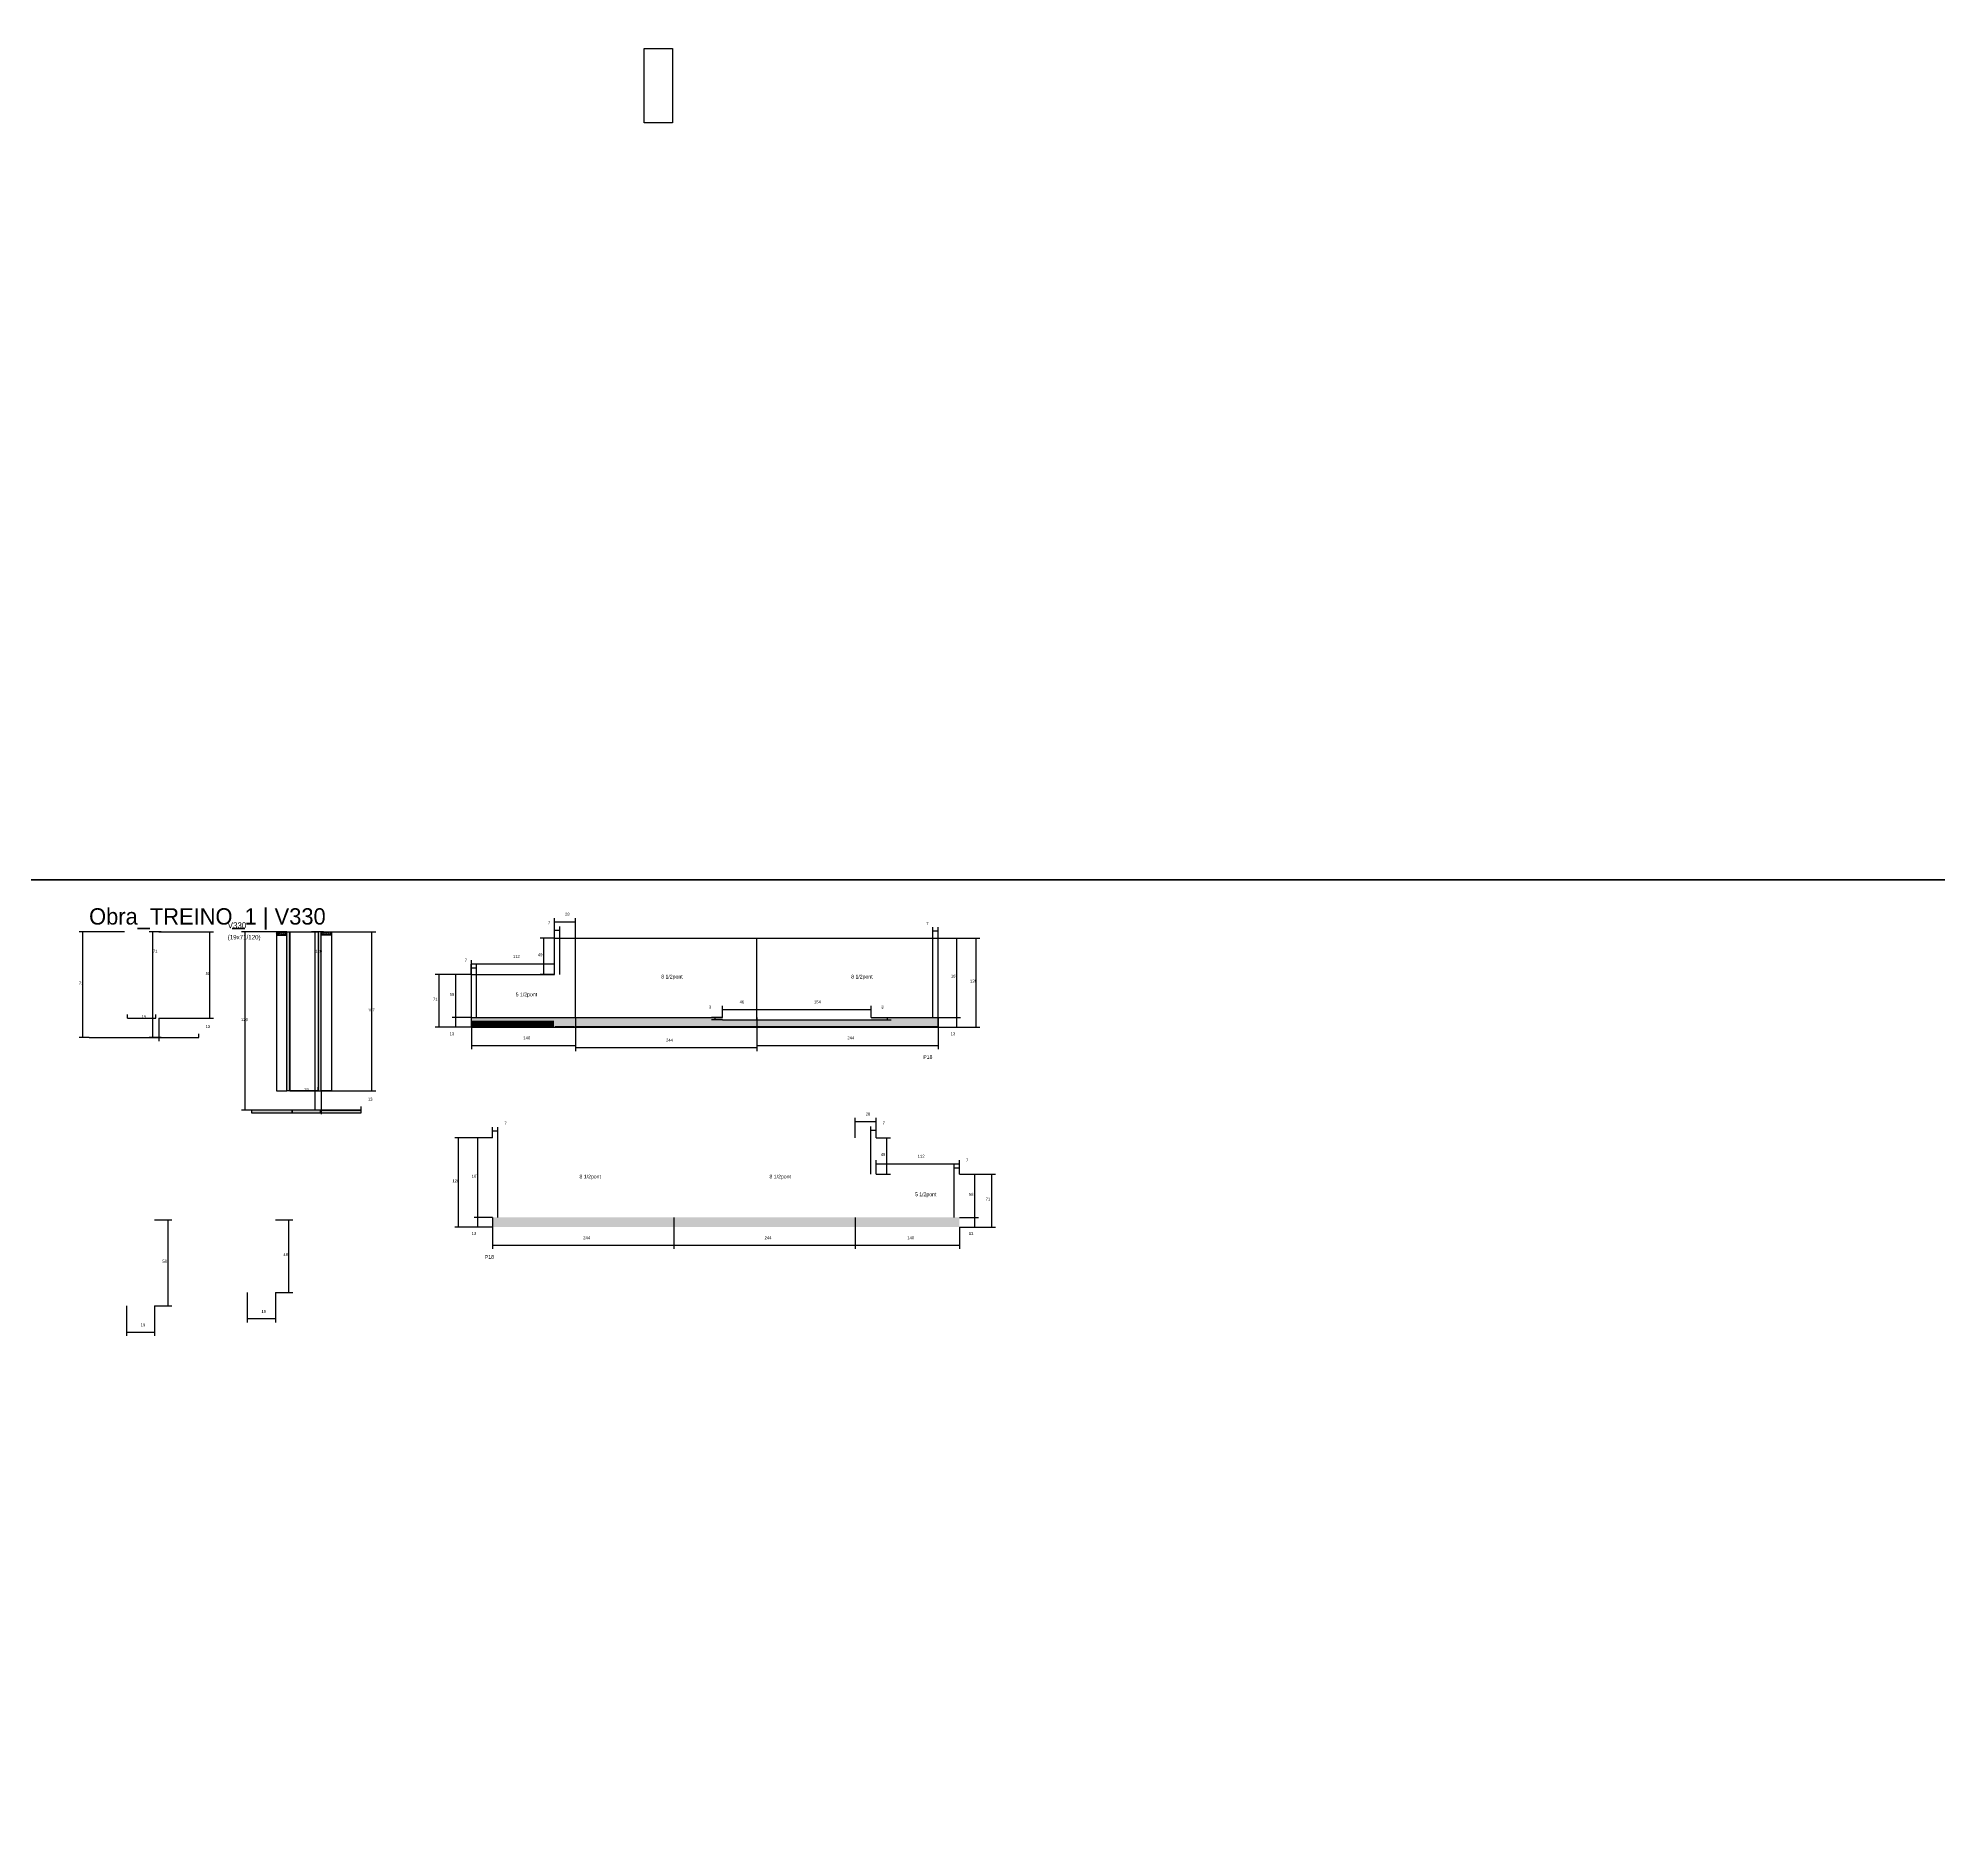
# Model space of a CAD drawing. Header units: metres. Extents: x -132 to 34800, y -36000 to 1848.
# Drawn here: x 20311 to 22868, y -3087 to -667 of the extents above; entities that cross this region are included whole.
import ezdxf

# ---------------------------------------------------------------- set-up
doc = ezdxf.new("R2010")
doc.units = ezdxf.units.M
for name, color, linetype in [('CELL_BORDER', 8, 'Continuous'), ('CONCRETO', 251, 'Continuous'), ('COTA', 4, 'Continuous'), ('Cota Seção (2x)', 4, 'Continuous'), ('Hachura', 253, 'Continuous'), ('LABEL_ID', 3, 'Continuous'), ('Madeira', 126, 'Continuous'), ('NOMENCLATURA', 7, 'Continuous'), ('Painéis', 200, 'Continuous'), ('SARR_2.2x7', 40, 'Continuous'), ('Texto Seção', 7, 'Continuous')]:
    doc.layers.add(name, color=color, linetype=linetype)

msp = doc.modelspace()

# ---------------------------------------------------------------- hatches: boundary and pattern name
at = {"layer": 'COTA'}
h = msp.add_hatch(dxfattribs=at)
h.set_pattern_fill('AR-CONC', scale=0.03)
h.paths.add_polyline_path([(21432.3, -1985.1), (21432.3, -1988.1), (21432.3, -1988.1), (21232.3, -1988.1), (21232.3, -1988.1), (21232.3, -1985.1), (21232.3, -1985.1), (20894.3, -1985.1), (20894.3, -1985.1), (20894.3, -1998.1), (20894.3, -1998.1), (21522.3, -1998.1), (21522.3, -1998.1), (21522.3, -1985.1), (21522.3, -1985.1), (21432.3, -1985.1)])
h = msp.add_hatch(dxfattribs=at)
h.set_pattern_fill('AR-CONC', scale=0.03)
h.paths.add_polyline_path([(21550.9, -2267.1), (21550.9, -2254.1), (21550.9, -2254.1), (20922.9, -2254.1), (20922.9, -2254.1), (20922.9, -2267.1), (20922.9, -2267.1), (21550.9, -2267.1)])
at = {"layer": 'Hachura'}
h = msp.add_hatch(dxfattribs=at)
h.set_pattern_fill('ANSI31', scale=0.5)
h.paths.add_polyline_path([(20646.2, -1874.4), (20646.2, -1870), (20646.2, -1870), (20632.2, -1870), (20632.2, -1870), (20632.2, -1874.4), (20632.2, -1874.4), (20646.2, -1874.4)])
h = msp.add_hatch(color=8, dxfattribs=at)
h.dxf.hatch_style = 1
h.paths.add_polyline_path([(20646.2, -2084), (20650.2, -2084), (20650.2, -2084), (20650.2, -1870), (20650.2, -1870), (20646.2, -1870), (20646.2, -1870), (20646.2, -2084)])
h = msp.add_hatch(color=8, dxfattribs=at)
h.dxf.hatch_style = 1
h.paths.add_polyline_path([(20688.2, -2084), (20692.2, -2084), (20692.2, -2084), (20692.2, -1870), (20692.2, -1870), (20688.2, -1870), (20688.2, -1870), (20688.2, -2084)])
h = msp.add_hatch(dxfattribs=at)
h.set_pattern_fill('ANSI31', scale=0.5)
h.paths.add_polyline_path([(20692.2, -1874.4), (20692.2, -1870), (20692.2, -1870), (20706.2, -1870), (20706.2, -1870), (20706.2, -1874.4), (20706.2, -1874.4), (20692.2, -1874.4)])
h = msp.add_hatch(color=8, dxfattribs=at)
h.dxf.hatch_style = 1
h.paths.add_polyline_path([(20653.2, -2113.6), (20653.2, -2110), (20653.2, -2110), (20598.4, -2110), (20598.4, -2110), (20598.4, -2113.6), (20598.4, -2113.6), (20653.2, -2113.6)])
h = msp.add_hatch(color=8, dxfattribs=at)
h.dxf.hatch_style = 1
h.paths.add_polyline_path([(20691.2, -2113.6), (20691.2, -2110), (20691.2, -2110), (20653.2, -2110), (20653.2, -2110), (20653.2, -2113.6), (20653.2, -2113.6), (20691.2, -2113.6)])
h = msp.add_hatch(color=8, dxfattribs=at)
h.dxf.hatch_style = 1
h.paths.add_polyline_path([(20746, -2113.6), (20746, -2110), (20746, -2110), (20691.2, -2110), (20691.2, -2110), (20691.2, -2113.6), (20691.2, -2113.6), (20746, -2113.6)])

# ---------------------------------------------------------------- linework, layer by layer
at = {"layer": 'CELL_BORDER'}
for points in [[(20300, -1800), (23200, -1800), (23200, 0), (20300, 0)], [(20300, -3600), (23200, -3600), (23200, -1800), (20300, -1800)]]:
    msp.add_lwpolyline(points, close=True, dxfattribs=at)
at = {"layer": 'CONCRETO'}
for points in [[(21126.8, -681), (21126.8, -681), (21164.8, -681), (21164.8, -709), (21164.8, -709), (21164.8, -781), (21126.8, -781), (21126.8, -681)], [(20650.2, -1870), (20650.2, -1870), (20688.2, -1870), (20688.2, -1898), (20688.2, -1898), (20688.2, -2084), (20650.2, -2084), (20650.2, -1870)]]:
    msp.add_lwpolyline(points, close=True, dxfattribs=at)
at = {"layer": 'COTA'}
for p, q in [((21006.3, -1878.1), (21006.3, -1862.7)), ((21013.3, -1878.1), (21013.3, -1862.7)), ((21515.3, -1878.1), (21515.3, -1863.5)), ((21522.3, -1878.1), (21522.3, -1863.5)), ((20427.8, -1870), (20366.7, -1870)), ((20371.7, -2012), (20371.7, -1870)), ((20473.8, -1870), (20547.3, -1870)), ((20542.3, -1986), (20542.3, -1870)), ((20646.2, -1870), (20585, -1870)), ((20590, -2110), (20590, -1870)), ((20692.2, -1870), (20765.6, -1870)), ((20760.6, -2084), (20760.6, -1870)), ((21006.3, -1867.7), (21013.3, -1867.7)), ((21515.3, -1868.5), (21522.3, -1868.5)), ((20894.2, -1927.1), (20894.2, -1913.2)), ((20901.2, -1927.1), (20901.2, -1913.2)), ((20894.3, -1927.1), (20868.4, -1927.1)), ((20873.4, -1985.1), (20873.4, -1927.1)), ((20894.2, -1918.2), (20901.2, -1918.2)), ((20473.8, -1986), (20547.3, -1986)), ((20473.8, -1986), (20473.8, -2017)), ((20894.3, -1985.1), (20868.4, -1985.1)), ((20380, -2012), (20366.7, -2012)), ((20473.8, -2012), (20527.6, -2012)), ((20527.6, -2012), (20527.6, -2007)), ((20692.2, -2084), (20765.6, -2084)), ((20692.2, -2084), (20692.2, -2115)), ((20598.4, -2110), (20585, -2110)), ((20692.2, -2110), (20746, -2110)), ((20746, -2110), (20746, -2105)), ((20922.9, -2147.1), (20922.9, -2132.6)), ((20922.9, -2137.6), (20929.9, -2137.6)), ((20929.9, -2147.1), (20929.9, -2132.6)), ((21431.9, -2147.1), (21431.9, -2131.7)), ((21431.9, -2136.7), (21438.9, -2136.7)), ((21438.9, -2147.1), (21438.9, -2131.7)), ((21544, -2196.1), (21544, -2182.2)), ((21544, -2187.2), (21551, -2187.2)), ((21550.9, -2196.1), (21576.8, -2196.1)), ((21551, -2196.1), (21551, -2182.2)), ((21571.8, -2254.1), (21571.8, -2196.1)), ((20468.2, -2257.2), (20491.2, -2257.2)), ((20486.2, -2373.2), (20486.2, -2257.2)), ((20630.9, -2257.2), (20653.9, -2257.2)), ((20648.9, -2355.2), (20648.9, -2257.2)), ((21550.9, -2254.1), (21576.8, -2254.1)), ((20430.3, -2373.2), (20430.3, -2413.4)), ((20468.2, -2373.2), (20468.2, -2413.4)), ((20468.2, -2373.2), (20491.2, -2373.2)), ((20592.9, -2355.2), (20592.9, -2395.4)), ((20630.9, -2355.2), (20630.9, -2395.4)), ((20630.9, -2355.2), (20653.9, -2355.2)), ((20592.9, -2390.4), (20630.9, -2390.4)), ((20430.3, -2408.4), (20468.2, -2408.4))]:
    msp.add_line(p, q, dxfattribs=at)
at = {"layer": 'Cota Seção (2x)'}
for p, q in [((21006.3, -1878.1), (21006.3, -1851.2)), ((21006.3, -1856.2), (21034.3, -1856.2)), ((21034.3, -1878.1), (21034.3, -1851.2)), ((20476.8, -1870), (20460.8, -1870)), ((20465.8, -2012), (20465.8, -1870)), ((20695.2, -1870), (20679.2, -1870)), ((20684.2, -2110), (20684.2, -1870)), ((21006.3, -1878.1), (20987, -1878.1)), ((20992, -1927.1), (20992, -1878.1)), ((21522.3, -1878.1), (21552.5, -1878.1)), ((21522.3, -1878.1), (21578.4, -1878.1)), ((21547.5, -1985.1), (21547.5, -1878.1)), ((21573.4, -1998.1), (21573.4, -1878.1)), ((20894.3, -1927.1), (20894.3, -1907.9)), ((20894.3, -1912.9), (21006.3, -1912.9)), ((21006.3, -1927.1), (21006.3, -1907.9)), ((20894.3, -1927.1), (20845.8, -1927.1)), ((20850.8, -1998.1), (20850.8, -1927.1)), ((21006.3, -1927.1), (20987, -1927.1)), ((20431.8, -1986), (20431.8, -1981)), ((20431.8, -1986), (20469.8, -1986)), ((20469.8, -1986), (20469.8, -1981)), ((20894.3, -1985.1), (20868.4, -1985.1)), ((20873.4, -1998.1), (20873.4, -1985.1)), ((21034.3, -1985.1), (21034.3, -2027.6)), ((21034.3, -1985.1), (21034.3, -2030.6)), ((21232.3, -1985.1), (21217.2, -1985.1)), ((21232.3, -1988.1), (21217.2, -1988.1)), ((21222.2, -1988.1), (21222.2, -1985.1)), ((21232.3, -1985.1), (21232.3, -1969.3)), ((21232.3, -1974.3), (21278.3, -1974.3)), ((21278.3, -1985.1), (21278.3, -1969.3)), ((21278.3, -1988.1), (21278.3, -1969.3)), ((21278.3, -1974.3), (21432.3, -1974.3)), ((21278.3, -1985.1), (21278.3, -2027.6)), ((21278.3, -1988.1), (21278.3, -2030.6)), ((21432.3, -1985.1), (21432.3, -1969.3)), ((21432.3, -1985.1), (21459.2, -1985.1)), ((21432.3, -1988.1), (21459.2, -1988.1)), ((21454.2, -1988.1), (21454.2, -1985.1)), ((21522.3, -1985.1), (21552.5, -1985.1)), ((21522.3, -1985.1), (21552.5, -1985.1)), ((21522.3, -1985.1), (21522.3, -2027.6)), ((21547.5, -1998.1), (21547.5, -1985.1)), ((20476.8, -2012), (20460.8, -2012)), ((20894.3, -1998.1), (20845.8, -1998.1)), ((20894.3, -1998.1), (20868.4, -1998.1)), ((20894.3, -1998.1), (20894.3, -2027.6)), ((21522.3, -1998.1), (21552.5, -1998.1)), ((21522.3, -1998.1), (21578.4, -1998.1)), ((20894.3, -2022.6), (21034.3, -2022.6)), ((21034.3, -2025.6), (21278.3, -2025.6)), ((21278.3, -2022.6), (21522.3, -2022.6)), ((20650.2, -2084), (20650.2, -2079)), ((20650.2, -2084), (20688.2, -2084)), ((20688.2, -2084), (20688.2, -2079)), ((20695.2, -2110), (20679.2, -2110)), ((21410.9, -2147.1), (21410.9, -2120.2)), ((21438.9, -2147.1), (21438.9, -2120.2)), ((20922.9, -2147.1), (20872.1, -2147.1)), ((20877.1, -2267.1), (20877.1, -2147.1)), ((20922.9, -2147.1), (20897.9, -2147.1)), ((20902.9, -2254.1), (20902.9, -2147.1)), ((21410.9, -2125.2), (21438.9, -2125.2)), ((21438.9, -2147.1), (21458.3, -2147.1)), ((21453.3, -2196.1), (21453.3, -2147.1)), ((21438.9, -2196.1), (21438.9, -2176.9)), ((21438.9, -2181.9), (21550.9, -2181.9)), ((21438.9, -2196.1), (21458.3, -2196.1)), ((21550.9, -2196.1), (21550.9, -2176.9)), ((21550.9, -2196.1), (21599.4, -2196.1)), ((21594.4, -2267.1), (21594.4, -2196.1)), ((20922.9, -2267.1), (20872.1, -2267.1)), ((20922.9, -2254.1), (20897.9, -2254.1)), ((20922.9, -2254.1), (20897.9, -2254.1)), ((20922.9, -2267.1), (20897.9, -2267.1)), ((20902.9, -2267.1), (20902.9, -2254.1)), ((20922.9, -2254.1), (20922.9, -2296.6)), ((21166.9, -2254.1), (21166.9, -2296.6)), ((21166.9, -2254.1), (21166.9, -2296.6)), ((21410.9, -2254.1), (21410.9, -2296.6)), ((21410.9, -2254.1), (21410.9, -2296.6)), ((21550.9, -2254.1), (21576.8, -2254.1)), ((21550.9, -2267.1), (21576.8, -2267.1)), ((21550.9, -2267.1), (21599.4, -2267.1)), ((21550.9, -2267.1), (21550.9, -2296.6)), ((21571.8, -2267.1), (21571.8, -2254.1)), ((20922.9, -2291.6), (21166.9, -2291.6)), ((21166.9, -2291.6), (21410.9, -2291.6)), ((21410.9, -2291.6), (21550.9, -2291.6))]:
    msp.add_line(p, q, dxfattribs=at)
at = {"layer": 'Madeira'}
for points in [[(20646.2, -1874.4), (20646.2, -1870), (20632.2, -1870), (20632.2, -1874.4)], [(20646.2, -1870), (20632.2, -1870), (20632.2, -2084), (20646.2, -2084)], [(20692.2, -1874.4), (20692.2, -1870), (20706.2, -1870), (20706.2, -1874.4)], [(20692.2, -1870), (20706.2, -1870), (20706.2, -2084), (20692.2, -2084)]]:
    msp.add_lwpolyline(points, close=True, dxfattribs=at)
at = {"layer": 'Painéis'}
for p, q in [((21006.3, -1878.1), (21522.3, -1878.1)), ((21006.3, -1927.1), (21006.3, -1878.1)), ((21034.3, -1985.1), (21034.3, -1878.1)), ((21278.3, -1988.1), (21278.3, -1878.1)), ((21522.3, -1985.1), (21522.3, -1878.1)), ((20894.3, -1927.1), (21006.3, -1927.1)), ((20894.3, -1985.1), (20894.3, -1927.1)), ((20894.3, -1985.1), (21232.3, -1985.1)), ((20894.3, -1998.1), (20894.3, -1985.1)), ((21232.3, -1988.1), (21432.3, -1988.1)), ((21432.3, -1985.1), (21522.3, -1985.1)), ((21522.3, -1998.1), (21522.3, -1985.1)), ((20380, -2012), (20434.8, -2012)), ((20434.8, -2012), (20472.8, -2012)), ((20472.8, -2012), (20527.6, -2012)), ((20894.3, -1998.1), (21522.3, -1998.1))]:
    msp.add_line(p, q, dxfattribs=at)
for points in [[(20646.2, -1870), (20650.2, -1870), (20650.2, -2084), (20646.2, -2084)], [(20692.2, -1870), (20688.2, -1870), (20688.2, -2084), (20692.2, -2084)], [(20653.2, -2113.6), (20653.2, -2110), (20598.4, -2110), (20598.4, -2113.6)], [(20691.2, -2113.6), (20691.2, -2110), (20653.2, -2110), (20653.2, -2113.6)], [(20746, -2113.6), (20746, -2110), (20691.2, -2110), (20691.2, -2113.6)]]:
    msp.add_lwpolyline(points, close=True, dxfattribs=at)
at = {"layer": 'SARR_2.2x7'}
for p, q in [((21013.3, -1927.1), (21013.3, -1878.1)), ((21515.3, -1985.1), (21515.3, -1878.1)), ((20901.2, -1985.1), (20901.2, -1927.1)), ((20895.3, -1989.8), (21005.3, -1989.8)), ((20895.3, -1991.4), (21005.3, -1991.4)), ((20895.3, -1993.1), (21005.3, -1993.1)), ((20895.3, -1994.8), (21005.3, -1994.8)), ((20895.3, -1996.4), (21005.3, -1996.4)), ((21007.3, -1997.1), (21033.3, -1997.1)), ((21035.3, -1997.1), (21277.3, -1997.1)), ((21279.3, -1997.1), (21521.3, -1997.1)), ((20929.9, -2254.1), (20929.9, -2147.1)), ((21431.9, -2196.1), (21431.9, -2147.1)), ((21544, -2254.1), (21544, -2196.1))]:
    msp.add_line(p, q, dxfattribs=at)

# ---------------------------------------------------------------- texts
at = {"layer": 'COTA'}
for s, p in [('7', (20997.4, -1859.6)), ('7', (21506.4, -1860.5)), ('7', (20885.4, -1910.1)), ('71', (20366.2, -1941)), ('58', (20536.8, -1928)), ('58', (20865.2, -1956.1)), ('120', (20584.5, -1990)), ('107', (20755.1, -1977)), ('13', (20536.8, -1999)), ('13', (20755.1, -2097)), ('7', (20938.8, -2129.5)), ('7', (21447.8, -2128.7)), ('7', (21559.8, -2179.2)), ('58', (21563.7, -2225.1)), ('58', (20478.7, -2315.2)), ('49', (20641.4, -2306.2)), ('19', (20449.2, -2400.9)), ('19', (20611.9, -2382.9))]:
    msp.add_text(s, height=4, dxfattribs=at).set_placement(p)
at = {"layer": 'Cota Seção (2x)'}
for s, p in [('28', (21020.3, -1848.1)), ('71', (20465.8, -1898)), ('120', (20684.2, -1898)), ('112', (20950.3, -1904.8)), ('49', (20983.8, -1902.6)), ('107', (21539.4, -1931.6)), ('120', (21565.3, -1938.1)), ('71', (20842.7, -1962.6)), ('46', (21255.3, -1966.2)), ('154', (21355.3, -1966.2)), ('19', (20450.8, -1986)), ('3', (21213.9, -1973)), ('3', (21445.9, -1973)), ('13', (20865.2, -2008.9)), ('140', (20964.3, -2014.5)), ('244', (21156.3, -2017.5)), ('244', (21400.3, -2014.5)), ('13', (21539.3, -2008.9)), ('19', (20669.2, -2084)), ('28', (21424.9, -2117.1)), ('49', (21445.2, -2171.6)), ('112', (21494.9, -2173.8)), ('107', (20894.8, -2200.6)), ('120', (20868.9, -2207.1)), ('71', (21586.3, -2231.6)), ('13', (20894.7, -2277.9)), ('13', (21563.6, -2277.9)), ('244', (21044.9, -2283.5)), ('244', (21288.9, -2283.5)), ('140', (21480.9, -2283.5))]:
    msp.add_text(s, height=4, dxfattribs=at).set_placement(p)
at = {"layer": 'LABEL_ID'}
msp.add_text('Obra_TREINO_1 | V330', height=22, dxfattribs=at).set_placement((20380, -1860))
at = {"layer": 'NOMENCLATURA'}
for s, p in [('8 1/2pont', (21149.8, -1932.6)), ('8 1/2pont', (21405.4, -1932.6)), ('5 1/2pont', (20954, -1956.6)), ('P18', (21502.4, -2040.8)), ('8 1/2pont', (21039.8, -2201.7)), ('8 1/2pont', (21295.4, -2201.7)), ('5 1/2pont', (21491.2, -2225.6)), ('P18', (20912.5, -2309.9))]:
    msp.add_text(s, height=5, dxfattribs=at).set_placement(p)
at = {"layer": 'Texto Seção'}
for s, height, p in [('V330', 8, (20566.5, -1865)), ('(19x71/120)', 6, (20566.5, -1880))]:
    msp.add_text(s, height=height, dxfattribs=at).set_placement(p)

doc.saveas('drawing.dxf')
